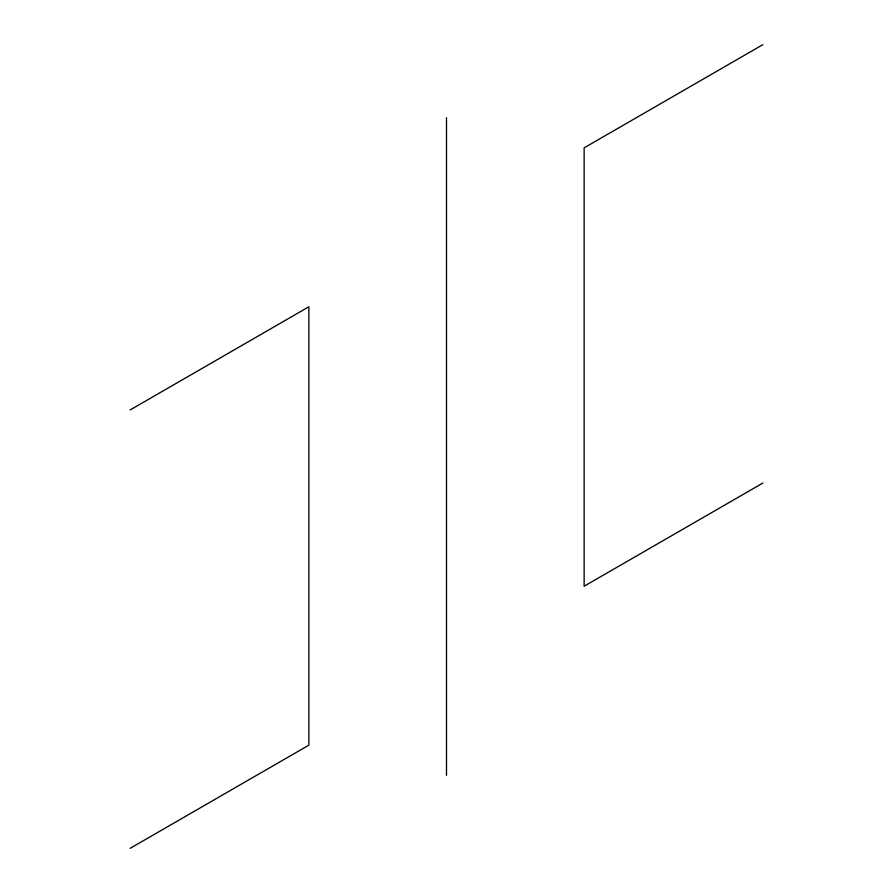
<?xml version="1.0" encoding="UTF-8"?>
<svg xmlns="http://www.w3.org/2000/svg" width="893" height="893" viewBox="0 0 893 893"><rect width="100%" height="100%" fill="white"/><g stroke="black" fill="none" stroke-linecap="round" stroke-linejoin="round"><path stroke-width="1.34" d="M130.121 409.965L308.866 306.768L308.866 745.153L130.121 848.35M762.879 44.65L584.134 147.847L584.134 586.232L762.879 483.035M446.5 117.709L446.5 775.291"/></g></svg>
